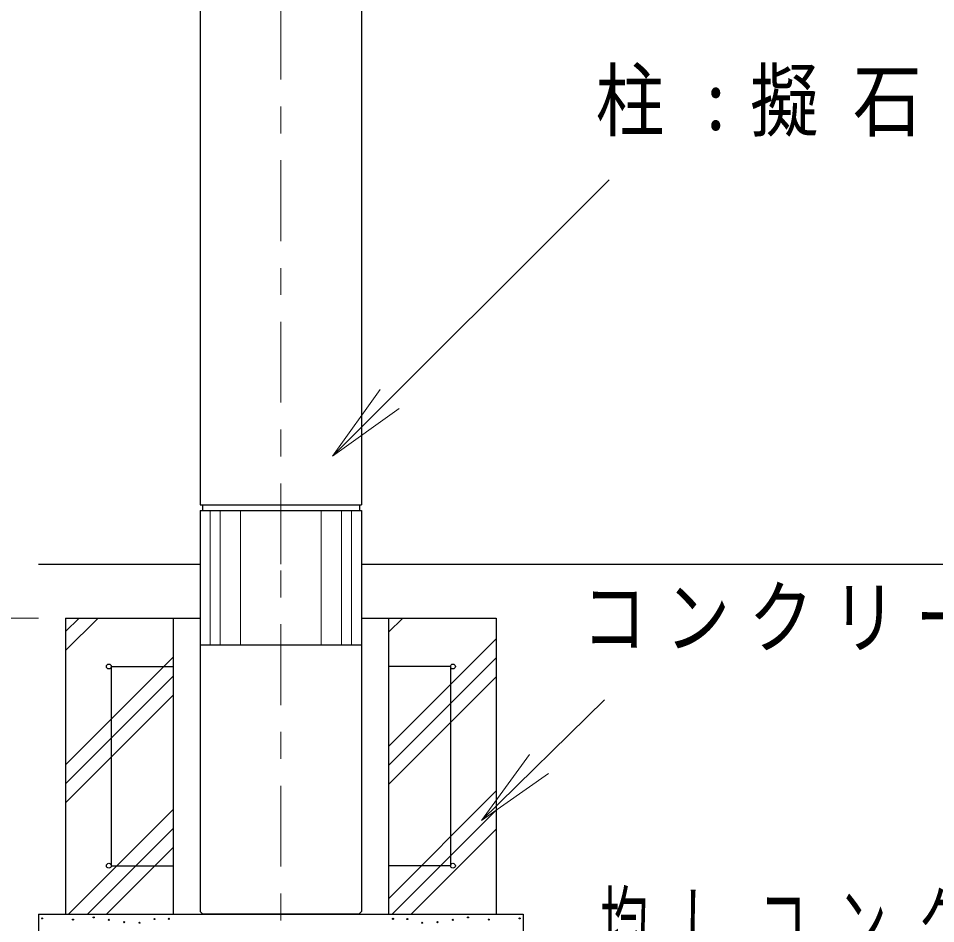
# Model space of a CAD drawing. Units: millimetres on the paper, scale 1:50. Extents: x -365 to 12, y -40 to 257.
# Drawn here: x -126.66 to -92.59, y 153.45 to 187.08 of the extents above; entities that cross this region are included whole.
import ezdxf

# ---------------------------------------------------------------- set-up
doc = ezdxf.new("R2010")
doc.units = ezdxf.units.MM
doc.linetypes.add('USER2', pattern=[6, 3, -1, 1, -1])
doc.layers.add('LY_1', color=7, linetype='Continuous', lineweight=13)
doc.styles.add('ＭＳ ゴシック', font='')
doc.styles.get('ＭＳ ゴシック').set_extended_font_data('MS Gothic')

# ---------------------------------------------------------------- blocks, each defined once
blk = doc.blocks.new('open_arrow')
at = {"color": 0, "linetype": 'Continuous', "lineweight": -2}
blk.add_lwpolyline([(7.5, 1.25), (0, 0), (7.5, -1.25)], dxfattribs=at)

msp = doc.modelspace()

# ---------------------------------------------------------------- linework, layer by layer
at = {"layer": 'LY_1', "linetype": 'USER2'}
for p, q in [((-116.907, 166.804), (-116.907, 230.028)), ((-116.907, 149.573), (-116.907, 166.804))]:
    msp.add_line(p, q, dxfattribs=at)
at = {"layer": 'LY_1', "color": 4, "lineweight": 25}
for p, q in [((-119.907, 212.604), (-119.907, 169.004)), ((-113.907, 212.604), (-113.907, 169.004)), ((-119.907, 169.004), (-113.907, 169.004)), ((-119.821, 169.004), (-119.821, 168.804)), ((-113.992, 169.004), (-113.992, 168.804)), ((-119.907, 168.804), (-113.907, 168.804)), ((-119.907, 168.804), (-119.907, 166.804)), ((-113.907, 168.804), (-113.907, 166.804))]:
    msp.add_line(p, q, dxfattribs=at)
at = {"layer": 'LY_1'}
for p, q in [((-114.992, 170.813), (-104.712, 181.078)), ((-119.532, 168.804), (-119.532, 166.804)), ((-119.157, 168.804), (-119.157, 166.804)), ((-118.407, 168.804), (-118.407, 166.804)), ((-116.907, 168.804), (-116.907, 166.804)), ((-115.407, 168.804), (-115.407, 166.804)), ((-114.657, 168.804), (-114.657, 166.804)), ((-114.282, 168.804), (-114.282, 166.804)), ((-119.532, 163.804), (-119.532, 166.804)), ((-119.157, 163.804), (-119.157, 166.804)), ((-118.407, 163.804), (-118.407, 166.804)), ((-115.407, 163.804), (-115.407, 166.804)), ((-114.657, 163.804), (-114.657, 166.804)), ((-114.282, 163.804), (-114.282, 166.804)), ((-125.906, 164.804), (-136.907, 164.804)), ((-124.906, 163.593), (-123.696, 164.804)), ((-124.906, 164.3), (-124.403, 164.804)), ((-112.907, 164.279), (-112.382, 164.804)), ((-112.907, 160.037), (-108.906, 164.037)), ((-124.906, 159.35), (-120.907, 163.35)), ((-112.907, 159.329), (-108.906, 163.33)), ((-124.906, 158.643), (-120.907, 162.643)), ((-112.907, 158.622), (-108.906, 162.623)), ((-124.906, 157.936), (-120.907, 161.936)), ((-109.456, 157.28), (-104.892, 161.769)), ((-112.907, 154.38), (-108.906, 158.38)), ((-124.796, 153.804), (-120.907, 157.693)), ((-112.776, 153.804), (-108.906, 157.673)), ((-124.089, 153.804), (-120.907, 156.986)), ((-112.068, 153.804), (-108.906, 156.966)), ((-123.382, 153.804), (-120.907, 156.279))]:
    msp.add_line(p, q, dxfattribs=at)
at = {"layer": 'LY_1', "lineweight": 25}
for p, q in [((-125.907, 166.804), (-119.907, 166.804)), ((-119.907, 166.804), (-119.907, 153.904)), ((-113.907, 166.804), (-44.614, 166.804)), ((-113.907, 166.804), (-113.907, 153.904)), ((-124.906, 164.804), (-119.907, 164.804)), ((-124.906, 164.804), (-124.906, 153.804)), ((-120.907, 164.804), (-120.907, 153.804)), ((-113.907, 164.804), (-108.906, 164.804)), ((-112.907, 164.804), (-112.907, 153.804)), ((-108.906, 164.804), (-108.906, 153.804)), ((-119.907, 163.804), (-113.907, 163.804)), ((-123.207, 163.004), (-123.207, 155.604)), ((-123.207, 163.004), (-120.907, 163.004)), ((-110.607, 163.004), (-112.907, 163.004)), ((-110.607, 163.004), (-110.607, 155.604)), ((-123.207, 155.604), (-120.907, 155.604)), ((-110.607, 155.604), (-112.907, 155.604)), ((-125.907, 153.804), (-107.907, 153.804)), ((-125.907, 153.804), (-125.907, 150.804)), ((-119.807, 153.804), (-119.907, 153.904)), ((-114.007, 153.804), (-119.807, 153.804)), ((-114.007, 153.804), (-113.907, 153.904)), ((-107.907, 153.804), (-107.907, 150.804))]:
    msp.add_line(p, q, dxfattribs=at)
for centre, radius in [((-123.296, 163.004), 0.09), ((-110.517, 163.004), 0.09), ((-123.296, 155.604), 0.09), ((-110.517, 155.604), 0.09), ((-125.774, 153.647), 0.02), ((-123.858, 153.685), 0.02), ((-109.955, 153.685), 0.02), ((-108.039, 153.647), 0.02), ((-124.627, 153.603), 0.02), ((-123.296, 153.594), 0.02), ((-122.728, 153.507), 0.02), ((-122.154, 153.487), 0.02), ((-121.604, 153.622), 0.02), ((-121.071, 153.631), 0.02), ((-112.742, 153.631), 0.02), ((-112.209, 153.622), 0.02), ((-111.659, 153.487), 0.02), ((-111.085, 153.507), 0.02), ((-110.517, 153.594), 0.02), ((-109.186, 153.603), 0.02)]:
    msp.add_circle(centre, radius, dxfattribs=at)

# ---------------------------------------------------------------- block references
at = {"layer": 'LY_1', "xscale": 0.4, "yscale": 0.4}
for p, rotation in [((-114.992, 170.813), 45), ((-109.456, 157.28), 44.5)]:
    msp.add_blockref('open_arrow', p, dxfattribs=dict(at, rotation=rotation))

# ---------------------------------------------------------------- texts
at = {"layer": 'LY_1', "char_height": 2.199, "attachment_point": 4, "style": 'ＭＳ ゴシック'}
for s, insert in [('\\T1.5;\\W0.85;柱:擬石\u3000φ300', (-105.215, 183.728)), ('\\T1.29;\\W0.8;コンクリート', (-105.722, 164.769)), ('\\T1.64;\\W0.6;均しコンクリ－ト', (-105.067, 153.351))]:
    msp.add_mtext(s, dxfattribs=dict(at, insert=insert))

doc.saveas('drawing.dxf')
